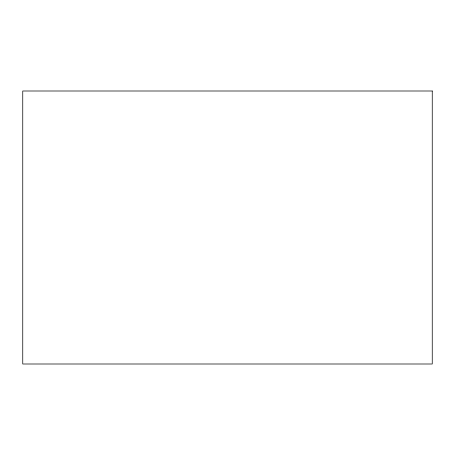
<?xml version="1.0" encoding="UTF-8"?>
<svg xmlns="http://www.w3.org/2000/svg" width="455" height="455" viewBox="0 0 455 455"><rect width="100%" height="100%" fill="white"/><g stroke="black" fill="none" stroke-linecap="round" stroke-linejoin="round"><path stroke-width="0.68" d="M432.25 91L22.75 91L22.75 364L432.25 364L432.25 91"/></g></svg>
